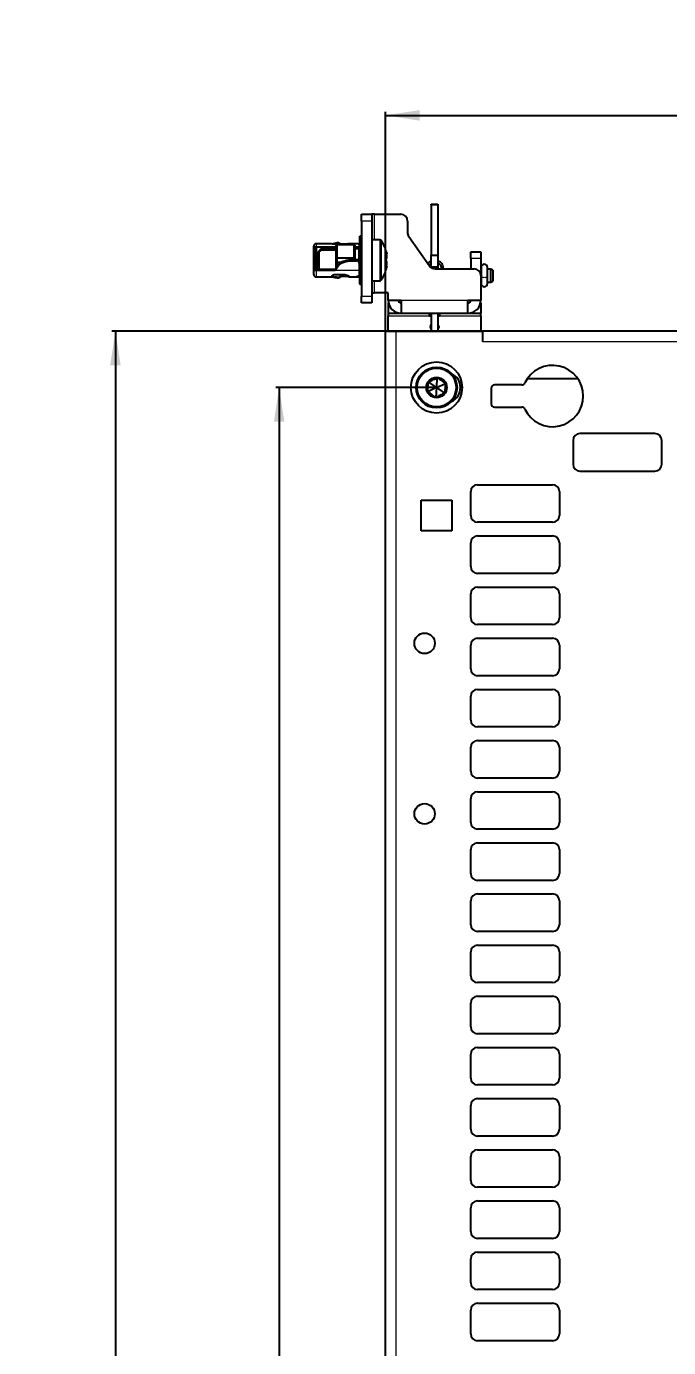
# Model space of a CAD drawing. Header units: millimetres. Extents: x -408 to 642, y 148 to 1992.
# Drawn here: x -407.8 to -219.6, y 1558.1 to 1945.4 of the extents above; entities that cross this region are included whole.
import ezdxf

# ---------------------------------------------------------------- set-up
doc = ezdxf.new("R2010")
doc.units = ezdxf.units.MM
doc.layers.add('FORMAT', color=7, linetype='Continuous')
doc.styles.add('SLDTEXTSTYLE0', font='TXT', dxfattribs={"width": 0.75})
doc.dimstyles.new('SLDDIMSTYLE0', dxfattribs={"dimtxt": 20, "dimasz": 10, "dimexe": 0, "dimexo": 0.0625, "dimgap": 5, "dimtad": 2, "dimdec": 1, "dimrnd": 1e-09, "dimzin": 12, "dimdsep": 46, "dimtxsty": 'SLDTEXTSTYLE0', "dimsah": 1, "dimcen": 0.09, "dimadec": 0, "dimazin": 3, "dimtfac": 1, "dimtofl": 0, "dimtmove": 0, "dimatfit": 3, "dimfxl": 0, "dimfrac": 2, "dimtolj": 1, "dimtzin": 12, "dimarcsym": 0})

# ---------------------------------------------------------------- blocks, each defined once
blk = doc.blocks.new('_D')
at = {"layer": 'FORMAT'}
for p, q in [((-274.11, 1856.06), (-382.75, 1856.06)), ((-381.75, 1856.06), (-381.75, 373.04)), ((-274.11, 373.04), (-382.75, 373.04))]:
    blk.add_line(p, q, dxfattribs=at)
for points in [[(-381.75, 1856.06), (-383.28, 1846.06), (-380.21, 1846.06)], [(-381.75, 373.04), (-380.21, 383.04), (-383.28, 383.04)]]:
    blk.add_solid(points, dxfattribs=at)
at = {"layer": 'FORMAT', "insert": (-407.53, 1085), "char_height": 20, "attachment_point": 1, "rotation": 90, "style": 'SLDTEXTSTYLE0'}
blk.add_mtext('1483', dxfattribs=at)
blk = doc.blocks.new('_D_1')
at = {"layer": 'FORMAT'}
for p, q in [((-302.6, 1856.06), (-302.6, 1920.35)), ((-302.6, 1919.35), (-16.6, 1919.35)), ((-16.6, 1856.06), (-16.6, 1920.35))]:
    blk.add_line(p, q, dxfattribs=at)
for points in [[(-302.6, 1919.35), (-292.6, 1917.81), (-292.6, 1920.89)], [(-16.6, 1919.35), (-26.6, 1920.89), (-26.6, 1917.81)]]:
    blk.add_solid(points, dxfattribs=at)
at = {"layer": 'FORMAT', "insert": (-181.76, 1945.13), "char_height": 20, "attachment_point": 1, "style": 'SLDTEXTSTYLE0'}
blk.add_mtext('286', dxfattribs=at)
blk = doc.blocks.new('_D_5')
at = {"layer": 'FORMAT'}
for p, q in [((-287.61, 1839.55), (-334.75, 1839.55)), ((-333.75, 1839.55), (-333.75, 389.55)), ((-287.61, 389.55), (-334.75, 389.55))]:
    blk.add_line(p, q, dxfattribs=at)
for points in [[(-333.75, 1839.55), (-335.28, 1829.55), (-332.21, 1829.55)], [(-333.75, 389.55), (-332.21, 399.55), (-335.28, 399.55)]]:
    blk.add_solid(points, dxfattribs=at)
at = {"layer": 'FORMAT', "insert": (-359.53, 1085), "char_height": 20, "attachment_point": 1, "rotation": 90, "style": 'SLDTEXTSTYLE0'}
blk.add_mtext('1450', dxfattribs=at)

msp = doc.modelspace()

# ---------------------------------------------------------------- linework, layer by layer
at = {"color": 7, "linetype": 'Continuous', "lineweight": 25}
for p, q in [((-289.2, 1893.35), (-287.2, 1893.35)), ((-289.2, 1892.98), (-289.2, 1893.35)), ((-289.2, 1892.98), (-289.2, 1878.35)), ((-287.2, 1893.35), (-287.2, 1892.98)), ((-287.2, 1892.98), (-287.2, 1878.35)), ((-309.6, 1890.35), (-306.6, 1890.35)), ((-309.6, 1888.35), (-309.6, 1890.35)), ((-309.6, 1888.35), (-309.6, 1866.35)), ((-306.6, 1890.35), (-306.6, 1888.35)), ((-305.8, 1890.35), (-306.6, 1890.35)), ((-306.6, 1888.35), (-306.6, 1866.35)), ((-305.8, 1890.35), (-298.1, 1890.35)), ((-296.1, 1888.35), (-296.1, 1884.98)), ((-310.1, 1874.16), (-310.1, 1883.95)), ((-309.6, 1883.95), (-310.1, 1883.95)), ((-304.27, 1882.85), (-306.6, 1882.85)), ((-295.73, 1883.83), (-289.69, 1875.2)), ((-323.6, 1880.15), (-323.6, 1881)), ((-323.6, 1880.15), (-323.1, 1880.15)), ((-323.6, 1878.73), (-323.6, 1880.15)), ((-323.1, 1880.15), (-323.1, 1878.73)), ((-318.2, 1881.7), (-322.9, 1881.7)), ((-320.9, 1880.71), (-322.9, 1880.71)), ((-322.9, 1879.49), (-322.9, 1879.28)), ((-322.4, 1879.11), (-322.9, 1879.11)), ((-322.9, 1879.11), (-322.9, 1878.87)), ((-322.9, 1878.87), (-322.4, 1878.87)), ((-322.6, 1874.35), (-322.6, 1878.87)), ((-322.4, 1878.87), (-322.4, 1879.11)), ((-322.1, 1879.23), (-322.1, 1874.22)), ((-317, 1879.85), (-321.42, 1879.85)), ((-320.9, 1880.31), (-320.9, 1880.71)), ((-317, 1880.71), (-320.9, 1880.71)), ((-320.9, 1880.31), (-317, 1880.31)), ((-318.2, 1881.7), (-318.2, 1881.7)), ((-318.2, 1881.67), (-318.2, 1881.7)), ((-314.4, 1881.59), (-317.7, 1881.59)), ((-317, 1881.16), (-316.88, 1881.41)), ((-317, 1877.57), (-317, 1881.16)), ((-316.88, 1881.41), (-316.88, 1877.44)), ((-311.8, 1881.41), (-316.88, 1881.41)), ((-315.67, 1881.64), (-315.59, 1881.59)), ((-310.57, 1881.7), (-313.22, 1881.7)), ((-311.8, 1877.44), (-311.8, 1881.41)), ((-311.8, 1881.41), (-311.6, 1881.27)), ((-311.6, 1881.27), (-311.6, 1877.51)), ((-310.3, 1880.71), (-311.6, 1880.71)), ((-311.6, 1880.31), (-310.3, 1880.31)), ((-310.55, 1881.7), (-310.3, 1881.7)), ((-310.4, 1880.31), (-310.4, 1876.64)), ((-310.1, 1879.85), (-310.4, 1879.85)), ((-277.6, 1879.35), (-274.6, 1879.35)), ((-277.6, 1877.35), (-277.6, 1879.35)), ((-274.6, 1879.35), (-274.6, 1877.35)), ((-323.1, 1878.73), (-323.6, 1878.73)), ((-323.6, 1878.5), (-323.6, 1878.73)), ((-323.6, 1874.21), (-323.6, 1878.5)), ((-323.1, 1878.5), (-323.6, 1878.5)), ((-323.1, 1878.73), (-323.1, 1878.5)), ((-323.1, 1878.5), (-323.1, 1874.21)), ((-322.9, 1878.7), (-322.9, 1878.27)), ((-322.6, 1878.27), (-322.9, 1878.27)), ((-322.9, 1878.27), (-322.9, 1878.12)), ((-322.9, 1878.12), (-322.6, 1878.12)), ((-322.9, 1875.58), (-322.6, 1875.58)), ((-317.3, 1874.22), (-316.14, 1875.81)), ((-316.14, 1875.5), (-317.3, 1873.91)), ((-317, 1877.57), (-316.88, 1877.44)), ((-317, 1876.38), (-317, 1877.57)), ((-317, 1876.38), (-316.88, 1876.24)), ((-317, 1874.63), (-317, 1876.38)), ((-311.8, 1877.44), (-316.88, 1877.44)), ((-316.88, 1877.44), (-316.88, 1876.24)), ((-315.65, 1876.24), (-316.88, 1876.24)), ((-316.88, 1876.24), (-316.88, 1874.79)), ((-313.39, 1876.9), (-314.23, 1876.79)), ((-311.8, 1876.91), (-313.2, 1876.91)), ((-313.2, 1876.7), (-311.05, 1876.7)), ((-311.8, 1877.44), (-311.6, 1877.51)), ((-311.8, 1876.91), (-311.8, 1877.44)), ((-311.6, 1876.99), (-311.8, 1876.91)), ((-311.6, 1877.51), (-311.6, 1876.99)), ((-311.05, 1877), (-311.6, 1877)), ((-310.1, 1876.69), (-310.4, 1876.65)), ((-310.3, 1876.4), (-310.3, 1876.1)), ((-310.3, 1876.1), (-310.3, 1873.91)), ((-289.2, 1878.35), (-287.2, 1878.35)), ((-289.2, 1874.85), (-289.2, 1878.35)), ((-287.2, 1878.35), (-287.2, 1874.85)), ((-277.6, 1877.35), (-277.6, 1874.35)), ((-274.6, 1877.35), (-274.6, 1872.35)), ((-323.1, 1874.21), (-323.6, 1874.21)), ((-323.6, 1872.7), (-323.6, 1874.21)), ((-322.9, 1874.83), (-322.6, 1874.83)), ((-322.9, 1874.22), (-322.9, 1874.83)), ((-322.9, 1874.22), (-317.3, 1874.22)), ((-317.3, 1873.91), (-322.9, 1873.91)), ((-322.9, 1872), (-318.2, 1872)), ((-322.6, 1874.35), (-322.46, 1874.22)), ((-318.2, 1872.22), (-318.2, 1872.35)), ((-318.2, 1872.22), (-318.2, 1872)), ((-318.2, 1872.01), (-317.1, 1871.82)), ((-314.4, 1872.56), (-317.7, 1872.56)), ((-317.3, 1874.22), (-317.3, 1873.91)), ((-314.4, 1872.11), (-315.59, 1872.11)), ((-315.27, 1872.36), (-315.38, 1872.56)), ((-315.27, 1872.36), (-315.27, 1872.35)), ((-313.22, 1872), (-310.57, 1872)), ((-313.2, 1872), (-313.22, 1872)), ((-313.2, 1872), (-313.2, 1872.13)), ((-311.1, 1872.03), (-311.1, 1872.06)), ((-310.55, 1872.17), (-310.3, 1872.17)), ((-310.55, 1872), (-310.3, 1872)), ((-310.1, 1874.16), (-309.6, 1874.16)), ((-310.1, 1873.79), (-310.1, 1872.55)), ((-310.1, 1872.55), (-309.6, 1872.55)), ((-310.1, 1870), (-310.1, 1872.55)), ((-309.6, 1873.85), (-309.6, 1873.85)), ((-287.2, 1874.85), (-289.2, 1874.85)), ((-289.2, 1874.85), (-289.2, 1874.71)), ((-288.05, 1874.35), (-276.6, 1874.35)), ((-287.2, 1874.85), (-287.2, 1874.35)), ((-286.27, 1874.83), (-286.27, 1874.35)), ((-286.27, 1874.83), (-286.27, 1874.82)), ((-285.67, 1874.35), (-285.67, 1874.83)), ((-274.56, 1874.25), (-274.6, 1874.25)), ((-274.6, 1872.35), (-274.6, 1865.15)), ((-274.56, 1874.76), (-274.56, 1872.03)), ((-274.56, 1872.03), (-274.56, 1870.06)), ((-272.66, 1872.03), (-272.66, 1874.76)), ((-271.65, 1874.25), (-272.66, 1874.25)), ((-272.66, 1870.06), (-272.66, 1872.03)), ((-271.15, 1873.96), (-271.65, 1874.25)), ((-271.65, 1870.45), (-271.65, 1874.25)), ((-271.15, 1873.96), (-271.15, 1870.74)), ((-309.6, 1870), (-310.1, 1870)), ((-310.1, 1870), (-310.1, 1869.75)), ((-309.6, 1869.75), (-310.1, 1869.75)), ((-306.6, 1870.85), (-304.27, 1870.85)), ((-306.6, 1867.35), (-305.8, 1867.35)), ((-301.8, 1867.35), (-305.8, 1867.35)), ((-301.8, 1865.15), (-301.8, 1867.35)), ((-274.6, 1870.45), (-274.56, 1870.45)), ((-272.66, 1870.45), (-271.65, 1870.45)), ((-271.65, 1870.45), (-271.15, 1870.74)), ((-309.6, 1864.35), (-309.6, 1866.35)), ((-306.6, 1864.35), (-309.6, 1864.35)), ((-306.6, 1866.35), (-306.6, 1864.35)), ((-301.8, 1865.15), (-298, 1865.15)), ((-301.8, 1864.35), (-301.8, 1861.35)), ((-301.71, 1864.35), (-301.8, 1864.35)), ((-298, 1865.15), (-298, 1861.35)), ((-278.4, 1865.15), (-274.6, 1865.15)), ((-278.4, 1861.35), (-278.4, 1865.15)), ((-274.6, 1864.35), (-274.68, 1864.35)), ((-274.6, 1864.35), (-274.6, 1861.35)), ((-301.8, 1861.35), (-298, 1861.35)), ((-301.8, 1861.35), (-301.8, 1860.55)), ((-301.8, 1856.05), (-301.8, 1860.55)), ((-298, 1861.35), (-289.7, 1861.35)), ((-289.7, 1861.35), (-286.7, 1861.35)), ((-289.7, 1860.55), (-289.7, 1861.35)), ((-289.7, 1860.55), (-289.2, 1860.55)), ((-289.2, 1861.35), (-289.2, 1856.05)), ((-287.2, 1861.35), (-287.2, 1856.05)), ((-287.2, 1860.55), (-286.7, 1860.55)), ((-286.7, 1861.35), (-278.4, 1861.35)), ((-286.7, 1861.35), (-286.7, 1860.55)), ((-278.4, 1861.35), (-274.6, 1861.35)), ((-274.6, 1860.55), (-274.6, 1861.35)), ((-274.6, 1860.55), (-274.6, 1856.05)), ((-302.6, 373.05), (-302.6, 1856.05)), ((-302.6, 1856.05), (-299.5, 1856.05)), ((-299.5, 1856.05), (-274.1, 1856.05)), ((-274.1, 1856.05), (-274.1, 1856.06)), ((-45.1, 1856.06), (-274.1, 1856.06)), ((-274.1, 1856.05), (-274.1, 1852.96)), ((-287.6, 1839.55), (-289.96, 1841.21)), ((-287.6, 1839.55), (-287.34, 1842.43)), ((-287.6, 1839.55), (-284.98, 1840.77)), ((-262.65, 1840.31), (-270.6, 1840.31)), ((-246.11, 1842.06), (-261.08, 1842.06)), ((-287.6, 1839.55), (-290.21, 1838.33)), ((-287.6, 1839.55), (-287.85, 1836.67)), ((-287.6, 1839.55), (-285.23, 1837.9)), ((-271.6, 1839.31), (-271.6, 1834.81)), ((-270.6, 1833.81), (-262.65, 1833.81)), ((-223.6, 1826.05), (-245.6, 1826.05)), ((-247.6, 1824.05), (-247.6, 1817.05)), ((-221.6, 1817.05), (-221.6, 1824.05)), ((-245.6, 1815.05), (-223.6, 1815.05)), ((-275.6, 1811.05), (-253.6, 1811.05)), ((-292.1, 1806.55), (-283.1, 1806.55)), ((-292.1, 1797.55), (-292.1, 1806.55)), ((-283.1, 1806.55), (-283.1, 1797.55)), ((-277.6, 1802.05), (-277.6, 1809.05)), ((-251.6, 1809.05), (-251.6, 1802.05)), ((-283.1, 1797.55), (-292.1, 1797.55)), ((-253.6, 1800.05), (-275.6, 1800.05)), ((-277.6, 1787.05), (-277.6, 1794.05)), ((-275.6, 1796.05), (-253.6, 1796.05)), ((-251.6, 1794.05), (-251.6, 1787.05)), ((-253.6, 1785.05), (-275.6, 1785.05)), ((-277.6, 1772.05), (-277.6, 1779.05)), ((-275.6, 1781.05), (-253.6, 1781.05)), ((-251.6, 1779.05), (-251.6, 1772.05)), ((-253.6, 1770.05), (-275.6, 1770.05)), ((-277.6, 1757.05), (-277.6, 1764.05)), ((-275.6, 1766.05), (-253.6, 1766.05)), ((-251.6, 1764.05), (-251.6, 1757.05)), ((-253.6, 1755.05), (-275.6, 1755.05)), ((-275.6, 1751.05), (-253.6, 1751.05)), ((-277.6, 1742.05), (-277.6, 1749.05)), ((-251.6, 1749.05), (-251.6, 1742.05)), ((-253.6, 1740.05), (-275.6, 1740.05)), ((-275.6, 1736.05), (-253.6, 1736.05)), ((-277.6, 1727.05), (-277.6, 1734.05)), ((-251.6, 1734.05), (-251.6, 1727.05)), ((-253.6, 1725.05), (-275.6, 1725.05)), ((-275.6, 1721.05), (-253.6, 1721.05)), ((-277.6, 1712.05), (-277.6, 1719.05)), ((-251.6, 1719.05), (-251.6, 1712.05)), ((-253.6, 1710.05), (-275.6, 1710.05)), ((-275.6, 1706.05), (-253.6, 1706.05)), ((-277.6, 1697.05), (-277.6, 1704.05)), ((-251.6, 1704.05), (-251.6, 1697.05)), ((-253.6, 1695.05), (-275.6, 1695.05)), ((-277.6, 1682.05), (-277.6, 1689.05)), ((-275.6, 1691.05), (-253.6, 1691.05)), ((-251.6, 1689.05), (-251.6, 1682.05)), ((-253.6, 1680.05), (-275.6, 1680.05)), ((-277.6, 1667.05), (-277.6, 1674.05)), ((-275.6, 1676.05), (-253.6, 1676.05)), ((-251.6, 1674.05), (-251.6, 1667.05)), ((-253.6, 1665.05), (-275.6, 1665.05)), ((-277.6, 1652.05), (-277.6, 1659.05)), ((-275.6, 1661.05), (-253.6, 1661.05)), ((-251.6, 1659.05), (-251.6, 1652.05)), ((-253.6, 1650.05), (-275.6, 1650.05)), ((-277.6, 1637.05), (-277.6, 1644.05)), ((-275.6, 1646.05), (-253.6, 1646.05)), ((-251.6, 1644.05), (-251.6, 1637.05)), ((-253.6, 1635.05), (-275.6, 1635.05)), ((-275.6, 1631.05), (-253.6, 1631.05)), ((-277.6, 1622.05), (-277.6, 1629.05)), ((-251.6, 1629.05), (-251.6, 1622.05)), ((-253.6, 1620.05), (-275.6, 1620.05)), ((-275.6, 1616.05), (-253.6, 1616.05)), ((-277.6, 1607.05), (-277.6, 1614.05)), ((-251.6, 1614.05), (-251.6, 1607.05)), ((-253.6, 1605.05), (-275.6, 1605.05)), ((-275.6, 1601.05), (-253.6, 1601.05)), ((-277.6, 1592.05), (-277.6, 1599.05)), ((-251.6, 1599.05), (-251.6, 1592.05)), ((-253.6, 1590.05), (-275.6, 1590.05)), ((-275.6, 1586.05), (-253.6, 1586.05)), ((-277.6, 1577.05), (-277.6, 1584.05)), ((-251.6, 1584.05), (-251.6, 1577.05)), ((-253.6, 1575.05), (-275.6, 1575.05)), ((-277.6, 1562.05), (-277.6, 1569.05)), ((-275.6, 1571.05), (-253.6, 1571.05)), ((-251.6, 1569.05), (-251.6, 1562.05)), ((-253.6, 1560.05), (-275.6, 1560.05))]:
    msp.add_line(p, q, dxfattribs=at)
at = {"color": 8, "linetype": 'Continuous', "lineweight": 18}
for p, q in [((-287.2, 1892.98), (-289.2, 1892.98)), ((-306.6, 1888.35), (-309.6, 1888.35)), ((-305.8, 1882.85), (-305.8, 1890.35)), ((-304.27, 1882.85), (-304.27, 1870.85)), ((-322.9, 1881.7), (-322.9, 1880.71)), ((-315.7, 1881.59), (-315.67, 1881.64)), ((-310.3, 1880.71), (-310.3, 1881.7)), ((-310.3, 1879.85), (-310.3, 1880.31)), ((-303.83, 1882.62), (-303.83, 1871.08)), ((-316.14, 1875.81), (-316.14, 1875.5)), ((-313.39, 1876.68), (-313.39, 1876.9)), ((-313.2, 1876.91), (-313.2, 1876.7)), ((-311.05, 1876.7), (-311.05, 1877)), ((-274.6, 1877.35), (-277.6, 1877.35)), ((-322.9, 1873.91), (-322.9, 1872)), ((-310.3, 1873.91), (-317.3, 1873.91)), ((-314.4, 1872.11), (-314.4, 1872.56)), ((-310.55, 1872.17), (-310.55, 1872)), ((-310.3, 1872.17), (-310.3, 1873.91)), ((-305.8, 1867.35), (-305.8, 1870.85)), ((-309.6, 1866.35), (-306.6, 1866.35)), ((-298, 1865.15), (-278.4, 1865.15)), ((-301.8, 1860.55), (-289.7, 1860.55)), ((-286.7, 1860.55), (-274.6, 1860.55)), ((-299.5, 1856.05), (-299.5, 373.05)), ((-45.1, 1852.96), (-274.1, 1852.96))]:
    msp.add_line(p, q, dxfattribs=at)
at = {"color": 7, "linetype": 'Continuous', "lineweight": 25, "flags": 128}
for points in [[(-323.1, 1879.36), (-323.09, 1879.39), (-323.08, 1879.41), (-323.06, 1879.43), (-323.04, 1879.45), (-323.01, 1879.47), (-322.97, 1879.48), (-322.93, 1879.48), (-322.9, 1879.49)], [(-310.1, 1880.33), (-310.16, 1880.32), (-310.3, 1880.31)], [(-323.1, 1874.34), (-323.09, 1874.31), (-323.08, 1874.29), (-323.06, 1874.27), (-323.04, 1874.25), (-323.01, 1874.24), (-322.97, 1874.22), (-322.93, 1874.22), (-322.9, 1874.22)], [(-310.1, 1874.2), (-310.16, 1874.21), (-310.3, 1874.22)], [(-310.1, 1873.79), (-310.1, 1873.81), (-310.11, 1873.84), (-310.13, 1873.86), (-310.15, 1873.88), (-310.18, 1873.89), (-310.22, 1873.9), (-310.26, 1873.91), (-310.3, 1873.91)], [(-287.2, 1858.05), (-287.04, 1857.78), (-286.95, 1857.3)], [(-286.95, 1857.3), (-287.04, 1856.82), (-287.2, 1856.55)]]:
    msp.add_lwpolyline(points, dxfattribs=at)
at = {"color": 8, "linetype": 'Continuous', "lineweight": 18, "flags": 128}
msp.add_lwpolyline([(-286.27, 1874.82), (-286.27, 1874.82), (-286.24, 1874.75), (-286.17, 1874.69), (-286.07, 1874.65), (-285.96, 1874.64), (-285.84, 1874.66), (-285.75, 1874.71), (-285.69, 1874.77), (-285.67, 1874.83)], dxfattribs=at)
at = {"color": 7, "linetype": 'Continuous', "lineweight": 25}
for centre, radius in [((-287.6, 1839.55), 7.5), ((-287.6, 1839.55), 6), ((-287.6, 1839.55), 5.7), ((-287.6, 1839.55), 3), ((-291.1, 1764.55), 3), ((-291.1, 1714.55), 3)]:
    msp.add_circle(centre, radius, dxfattribs=at)
for centre, radius, start, end in [((-298.1, 1888.35), 2, 360, 90), ((-304.27, 1882.31), 0.54, 35.2515, 90), ((-294.1, 1884.98), 2, 180, 214.992), ((-322.9, 1881), 0.7, 90, 180), ((-322.96, 1880.07), 0.641, 84.2482, 172.7634), ((-322.91, 1880.13), 0.183, 84.2482, 172.7634), ((-310.3, 1881.9), 0.2, 269.9998, 359.9998), ((-310.28, 1880.89), 0.183, 264.2482, 352.7634), ((-312, 1876.85), 10, 10.8849, 35.2515), ((-313.2, 1875.76), 0.932, 89.97, 102.0278), ((-310.98, 1876.32), 0.687, 7.2366, 95.7518), ((-310.98, 1876.01), 0.687, 7.2366, 95.7518), ((-312, 1876.85), 10, 324.7485, 349.0216), ((-288.05, 1876.35), 2, 214.992, 270), ((-273.61, 1874.76), 0.95, 0, 180), ((-322.9, 1872.7), 0.7, 180, 270), ((-322.98, 1874.62), 0.71, 215.1313, 277.0089), ((-310.29, 1871.97), 0.197, 1.0398, 91.0034), ((-310.3, 1871.8), 0.2, 0.0002, 90.0002), ((-310.05, 1873.71), 0.46, 10.179, 76.8719), ((-304.27, 1871.39), 0.54, 270, 324.7485), ((-276.6, 1872.35), 2, 0, 90), ((-273.61, 1870.06), 0.95, 180, 0), ((-298, 1865.15), 3.8, 180, 270), ((-298, 1865.15), 0.8, 180, 270), ((-278.4, 1865.15), 3.8, 270, 0), ((-278.4, 1865.15), 0.8, 270, 0), ((-288.2, 1857.3), 1.25, 143.1301, 216.8699), ((-253.6, 1837.06), 9, 205.1507, 154.8493), ((-285.1, 1839.55), 4.5, 294.975, 65.025), ((-270.6, 1839.31), 1, 90, 180), ((-262.65, 1841.31), 1, 270, 334.8493), ((-270.6, 1834.81), 1, 180, 270), ((-262.65, 1832.81), 1, 25.1507, 90), ((-245.6, 1824.05), 2, 90, 180), ((-223.6, 1824.05), 2, 0, 90), ((-245.6, 1817.05), 2, 180, 270), ((-223.6, 1817.05), 2, 270, 0), ((-275.6, 1809.05), 2, 90, 180), ((-253.6, 1809.05), 2, 0, 90), ((-275.6, 1802.05), 2, 180, 270), ((-253.6, 1802.05), 2, 270, 360), ((-275.6, 1794.05), 2, 90, 180), ((-253.6, 1794.05), 2, 0, 90), ((-275.6, 1787.05), 2, 180, 270), ((-253.6, 1787.05), 2, 270, 0), ((-275.6, 1779.05), 2, 90, 180), ((-253.6, 1779.05), 2, 0, 90), ((-275.6, 1772.05), 2, 180, 270), ((-253.6, 1772.05), 2, 270, 0), ((-275.6, 1764.05), 2, 90, 180), ((-253.6, 1764.05), 2, 0, 90), ((-275.6, 1757.05), 2, 180, 270), ((-253.6, 1757.05), 2, 270, 360), ((-275.6, 1749.05), 2, 90, 180), ((-253.6, 1749.05), 2, 0, 90), ((-275.6, 1742.05), 2, 180, 270), ((-253.6, 1742.05), 2, 270, 360), ((-275.6, 1734.05), 2, 90, 180), ((-253.6, 1734.05), 2, 0, 90), ((-275.6, 1727.05), 2, 180, 270), ((-253.6, 1727.05), 2, 270, 0), ((-275.6, 1719.05), 2, 90, 180), ((-253.6, 1719.05), 2, 0, 90), ((-275.6, 1712.05), 2, 180, 270), ((-253.6, 1712.05), 2, 270, 360), ((-275.6, 1704.05), 2, 90, 180), ((-253.6, 1704.05), 2, 0, 90), ((-275.6, 1697.05), 2, 180, 270), ((-253.6, 1697.05), 2, 270, 360), ((-275.6, 1689.05), 2, 90, 180), ((-253.6, 1689.05), 2, 0, 90), ((-275.6, 1682.05), 2, 180, 270), ((-253.6, 1682.05), 2, 270, 0), ((-275.6, 1674.05), 2, 90, 180), ((-253.6, 1674.05), 2, 0, 90), ((-275.6, 1667.05), 2, 180, 270), ((-253.6, 1667.05), 2, 270, 0), ((-275.6, 1659.05), 2, 90, 180), ((-253.6, 1659.05), 2, 0, 90), ((-275.6, 1652.05), 2, 180, 270), ((-253.6, 1652.05), 2, 270, 360), ((-275.6, 1644.05), 2, 90, 180), ((-253.6, 1644.05), 2, 0, 90), ((-275.6, 1637.05), 2, 180, 270), ((-253.6, 1637.05), 2, 270, 360), ((-275.6, 1629.05), 2, 90, 180), ((-253.6, 1629.05), 2, 0, 90), ((-275.6, 1622.05), 2, 180, 270), ((-253.6, 1622.05), 2, 270, 0), ((-275.6, 1614.05), 2, 90, 180), ((-253.6, 1614.05), 2, 0, 90), ((-275.6, 1607.05), 2, 180, 270), ((-253.6, 1607.05), 2, 270, 0), ((-275.6, 1599.05), 2, 90, 180), ((-253.6, 1599.05), 2, 0, 90), ((-275.6, 1592.05), 2, 180, 270), ((-253.6, 1592.05), 2, 270, 0), ((-275.6, 1584.05), 2, 90, 180), ((-253.6, 1584.05), 2, 0, 90), ((-275.6, 1577.05), 2, 180, 270), ((-253.6, 1577.05), 2, 270, 0), ((-275.6, 1569.05), 2, 90, 180), ((-253.6, 1569.05), 2, 0, 90), ((-275.6, 1562.05), 2, 180, 270), ((-253.6, 1562.05), 2, 270, 0)]:
    msp.add_arc(centre, radius, start, end, dxfattribs=at)
at = {"color": 8, "linetype": 'Continuous', "lineweight": 18}
for centre, start, end in [((-273.84, 1873.44), 243.0891, 278.3694), ((-273.38, 1873.44), 261.6306, 296.9109)]:
    msp.add_arc(centre, 1.59, start, end, dxfattribs=at)
at = {"color": 7, "linetype": 'Continuous', "lineweight": 25}
msp.add_ellipse((-313.2, 1876.57), major_axis=(0.75, 0), ratio=0.445831, start_param=1.570796, end_param=1.83344, dxfattribs=at)
for points, knots in [([(-322.9, 1880.71), (-322.9, 1880.44), (-322.9, 1879.97), (-322.9, 1879.37), (-322.9, 1879.11)], [0, 0, 0, 0, 0.559866, 1, 1, 1, 1]), ([(-320.9, 1880.71), (-321.18, 1880.44), (-321.68, 1879.97), (-322.18, 1879.37), (-322.4, 1879.11)], [0, 0, 0, 0, 0.559911, 1, 1, 1, 1]), ([(-320.9, 1880.31), (-321.18, 1880.08), (-321.68, 1879.66), (-322.18, 1879.11), (-322.4, 1878.87)], [0, 0, 0, 0, 0.5598678, 1, 1, 1, 1]), ([(-318.2, 1881.7), (-317.7, 1881.81), (-317.03, 1881.97), (-316.13, 1881.95), (-315.83, 1881.74), (-315.67, 1881.64)], [0, 0, 0, 0, 0.587693, 0.790818, 1, 1, 1, 1]), ([(-317.7, 1881.59), (-317.75, 1881.59), (-317.86, 1881.59), (-318.01, 1881.61), (-318.13, 1881.63), (-318.19, 1881.66), (-318.19, 1881.67), (-318.2, 1881.67)], [0, 0, 0, 0, 0.214445, 0.428893, 0.643239, 0.857188, 1, 1, 1, 1]), ([(-316.1, 1881.86), (-316.16, 1881.9), (-316.24, 1881.95), (-316.39, 1881.98), (-316.62, 1881.97), (-316.92, 1881.9), (-317.18, 1881.86), (-317.27, 1881.85)], [0, 0, 0, 0, 0.1959601, 0.2923906, 0.38871, 0.7887313, 1, 1, 1, 1]), ([(-313.22, 1881.7), (-313.23, 1881.7), (-313.25, 1881.7), (-313.43, 1881.67), (-313.73, 1881.63), (-314.07, 1881.59), (-314.3, 1881.59), (-314.4, 1881.59)], [0, 0, 0, 0, 0.132621, 0.367345, 0.598403, 0.830955, 1, 1, 1, 1]), ([(-302.4, 1877.09), (-302.39, 1877.1), (-302.39, 1877.12), (-302.39, 1877.17), (-302.34, 1877.27), (-302.26, 1877.4), (-302.19, 1877.6), (-302.16, 1877.87), (-302.19, 1878.32), (-302.26, 1878.77), (-302.34, 1879.14), (-302.38, 1879.28), (-302.39, 1879.35), (-302.39, 1879.38), (-302.4, 1879.39), (-302.39, 1879.4), (-302.38, 1879.38), (-302.33, 1879.26), (-302.24, 1878.99), (-302.17, 1878.72), (-302.17, 1878.72), (-302.18, 1878.72)], [0, 0, 0, 0, 0.005558, 0.013374, 0.035034, 0.131849, 0.247035, 0.319984, 0.393529, 0.553866, 0.60656, 0.632964, 0.646239, 0.65197, 0.65776, 0.662732, 0.671493, 0.698625, 0.8253, 0.953094, 1, 1, 1, 1]), ([(-322.9, 1874.22), (-322.9, 1874.41), (-322.9, 1874.82), (-322.9, 1875.31), (-322.9, 1875.58)], [0, 0, 0, 0, 0.464597, 1, 1, 1, 1]), ([(-316.14, 1875.81), (-316.02, 1875.94), (-315.78, 1876.21), (-315.11, 1876.54), (-314.57, 1876.69), (-314.23, 1876.79)], [0, 0, 0, 0, 0.261809, 0.533628, 1, 1, 1, 1]), ([(-316.14, 1875.5), (-315.97, 1875.67), (-315.62, 1876.03), (-314.64, 1876.4), (-313.88, 1876.57), (-313.39, 1876.68)], [0, 0, 0, 0, 0.254027, 0.526591, 1, 1, 1, 1]), ([(-310.1, 1876.65), (-310.1, 1876.65), (-310.1, 1876.66), (-310.12, 1876.66), (-310.15, 1876.67), (-310.23, 1876.66), (-310.3, 1876.65), (-310.34, 1876.64), (-310.36, 1876.64)], [0, 0, 0, 0, 0.1617491, 0.3126795, 0.4463249, 0.6476804, 0.8628354, 1, 1, 1, 1]), ([(-310.1, 1875.46), (-310.1, 1875.47), (-310.1, 1875.48), (-310.12, 1875.49), (-310.15, 1875.5), (-310.22, 1875.51), (-310.27, 1875.52), (-310.3, 1875.52)], [0, 0, 0, 0, 0.1953018, 0.3775407, 0.5389091, 0.7613833, 1, 1, 1, 1]), ([(-302.18, 1874.95), (-302.18, 1874.96), (-302.16, 1875.02), (-302.19, 1874.96), (-302.27, 1874.75), (-302.35, 1874.59), (-302.38, 1874.54), (-302.39, 1874.54), (-302.4, 1874.55), (-302.4, 1874.56), (-302.39, 1874.6), (-302.37, 1874.69), (-302.29, 1875.03), (-302.21, 1875.47), (-302.16, 1876), (-302.18, 1876.43), (-302.26, 1876.67), (-302.33, 1876.85), (-302.36, 1876.92), (-302.38, 1876.98), (-302.39, 1877.02), (-302.39, 1877.06), (-302.39, 1877.08), (-302.4, 1877.09)], [0, 0, 0, 0, 0.029808, 0.101722, 0.265658, 0.314468, 0.33896, 0.348832, 0.354202, 0.359616, 0.365729, 0.3767, 0.418569, 0.583882, 0.661985, 0.741086, 0.894598, 0.932496, 0.956593, 0.972453, 0.988405, 0.994772, 1, 1, 1, 1]), ([(-289.2, 1876.58), (-289.46, 1876.46), (-289.85, 1876.29), (-290.09, 1875.98), (-290.16, 1875.88)], [0, 0, 0, 0, 0.66775, 1, 1, 1, 1]), ([(-289.81, 1875.38), (-289.8, 1875.41), (-289.7, 1875.61), (-289.47, 1875.81), (-289.23, 1875.89), (-289.2, 1875.91)], [0, 0, 0, 0, 0.17004, 0.879402, 1, 1, 1, 1]), ([(-285.67, 1874.83), (-285.68, 1874.97), (-285.71, 1875.35), (-286.02, 1875.91), (-286.55, 1876.4), (-287, 1876.56), (-287.2, 1876.62)], [0, 0, 0, 0, 0.173097, 0.475053, 0.778671, 1, 1, 1, 1]), ([(-287.2, 1876), (-287.03, 1875.92), (-286.68, 1875.74), (-286.34, 1875.32), (-286.29, 1874.99), (-286.27, 1874.83)], [0, 0, 0, 0, 0.296716, 0.64973, 1, 1, 1, 1]), ([(-318.2, 1872.35), (-318.19, 1872.37), (-318.18, 1872.41), (-318.09, 1872.47), (-317.97, 1872.52), (-317.83, 1872.55), (-317.73, 1872.56), (-317.7, 1872.56)], [0, 0, 0, 0, 0.214373, 0.428779, 0.642592, 0.856666, 1, 1, 1, 1]), ([(-318.2, 1872.22), (-317.7, 1872.09), (-317.03, 1871.93), (-316.13, 1871.9), (-315.83, 1872.1), (-315.67, 1872.2)], [0, 0, 0, 0, 0.587693, 0.790818, 1, 1, 1, 1]), ([(-318.2, 1872), (-317.7, 1871.89), (-317.03, 1871.73), (-316.13, 1871.75), (-315.83, 1871.96), (-315.67, 1872.07)], [0, 0, 0, 0, 0.587693, 0.790818, 1, 1, 1, 1]), ([(-317.26, 1871.85), (-317.19, 1871.84), (-316.98, 1871.81), (-316.79, 1871.77), (-316.66, 1871.75)], [0, 0, 0, 0, 0.337574, 1, 1, 1, 1]), ([(-315.27, 1872.36), (-315.27, 1872.36), (-315.28, 1872.37), (-315.36, 1872.35), (-315.47, 1872.31), (-315.58, 1872.25), (-315.65, 1872.22), (-315.67, 1872.2)], [0, 0, 0, 0, 0.225883, 0.451767, 0.67765, 0.903524, 1, 1, 1, 1]), ([(-315.67, 1872.07), (-315.62, 1872.09), (-315.53, 1872.15), (-315.4, 1872.23), (-315.31, 1872.3), (-315.27, 1872.34), (-315.27, 1872.35), (-315.27, 1872.35)], [0, 0, 0, 0, 0.225867, 0.451734, 0.677598, 0.903479, 1, 1, 1, 1]), ([(-314.4, 1872.56), (-314.26, 1872.55), (-313.99, 1872.54), (-313.63, 1872.45), (-313.36, 1872.33), (-313.22, 1872.21), (-313.2, 1872.16), (-313.2, 1872.13)], [0, 0, 0, 0, 0.213238, 0.42649, 0.63916, 0.849598, 1, 1, 1, 1]), ([(-313.26, 1872.01), (-313.32, 1872.01), (-313.43, 1872.03), (-313.73, 1872.08), (-314.07, 1872.11), (-314.3, 1872.11), (-314.4, 1872.11)], [0, 0, 0, 0, 0.270612, 0.537, 0.805108, 1, 1, 1, 1]), ([(-311.1, 1872.06), (-311.09, 1872.07), (-311.08, 1872.09), (-310.98, 1872.12), (-310.84, 1872.15), (-310.69, 1872.17), (-310.59, 1872.17), (-310.55, 1872.17)], [0, 0, 0, 0, 0.214305, 0.42865, 0.642279, 0.856223, 1, 1, 1, 1]), ([(-310.55, 1872), (-310.61, 1872), (-310.73, 1872), (-310.9, 1872), (-311.02, 1872.01), (-311.09, 1872.02), (-311.09, 1872.03), (-311.1, 1872.03)], [0, 0, 0, 0, 0.214393, 0.428789, 0.643061, 0.856854, 1, 1, 1, 1]), ([(-290.21, 1838.33), (-290.18, 1838.65), (-290.11, 1839.45), (-290.03, 1840.44), (-289.97, 1841.06), (-289.96, 1841.21)], [0, 0, 0, 0, 0.341758, 0.840485, 1, 1, 1, 1]), ([(-289.96, 1841.21), (-289.49, 1841.42), (-288.62, 1841.83), (-287.75, 1842.24), (-287.34, 1842.43)], [0, 0, 0, 0, 0.534686, 1, 1, 1, 1]), ([(-287.34, 1842.43), (-286.92, 1842.13), (-286.13, 1841.58), (-285.35, 1841.03), (-284.98, 1840.77)], [0, 0, 0, 0, 0.534686, 1, 1, 1, 1]), ([(-284.98, 1840.77), (-284.99, 1840.62), (-285.05, 1840.01), (-285.13, 1839.01), (-285.2, 1838.22), (-285.23, 1837.9)], [0, 0, 0, 0, 0.159515, 0.658242, 1, 1, 1, 1]), ([(-287.85, 1836.67), (-288.27, 1836.97), (-289.06, 1837.52), (-289.85, 1838.07), (-290.21, 1838.33)], [0, 0, 0, 0, 0.534686, 1, 1, 1, 1]), ([(-285.23, 1837.9), (-285.7, 1837.68), (-286.57, 1837.27), (-287.44, 1836.86), (-287.85, 1836.67)], [0, 0, 0, 0, 0.534686, 1, 1, 1, 1])]:
    msp.add_open_spline(points, degree=3, knots=knots, dxfattribs=at)
at = {"color": 8, "linetype": 'Continuous', "lineweight": 18}
msp.add_open_spline([(-315.67, 1872.2), (-315.71, 1872.28), (-315.78, 1872.39), (-315.85, 1872.51), (-315.87, 1872.56)], degree=3, knots=[0, 0, 0, 0, 0.616998, 1, 1, 1, 1], dxfattribs=at)

# ---------------------------------------------------------------- dimensions: what is measured, and where the dimension line sits
at = {"layer": 'FORMAT'}
for base, p1, p2, angle, picture, middle in [((-16.6, 1919.35), (-302.6, 1856.05), (-16.6, 1856.05), 0, '_D_1', (-159.6, 1919.35)), ((-381.75, 373.04), (-274.1, 1856.06), (-274.1, 373.04), 90, '_D', (-381.75, 1114.55)), ((-333.75, 389.55), (-287.6, 1839.55), (-287.6, 389.55), 90, '_D_5', (-333.75, 1114.55))]:
    dim = msp.add_linear_dim(base=base, p1=p1, p2=p2, angle=angle, dimstyle='SLDDIMSTYLE0', dxfattribs=at)
    dim.commit()
    dim.dimension.update_dxf_attribs({"geometry": picture, "text_midpoint": middle, "dimtype": 160})

doc.saveas('drawing.dxf')
